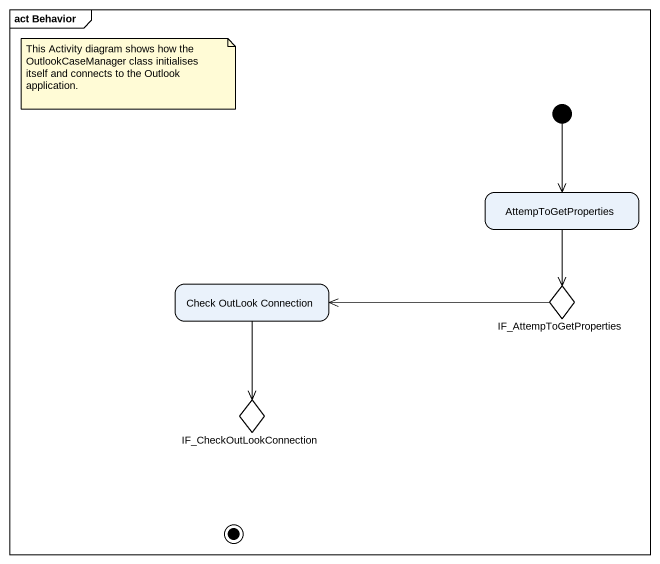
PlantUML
@startuml
mainframe act Behavior
hide empty description
state AttempToGetProperties
state "Check OutLook Connection" as Check_OutLook_Connection
state IF_AttempToGetProperties <<choice>>
state IF_CheckOutLookConnection <<choice>>
state final1 <<end>>
[*] --> AttempToGetProperties
AttempToGetProperties --> IF_AttempToGetProperties
Check_OutLook_Connection --> IF_CheckOutLookConnection
IF_AttempToGetProperties -left-> Check_OutLook_Connection
note as N1
  This Activity diagram shows how the OutlookCaseManager class initialises itself and connects to the Outlook application.
end note
@enduml
